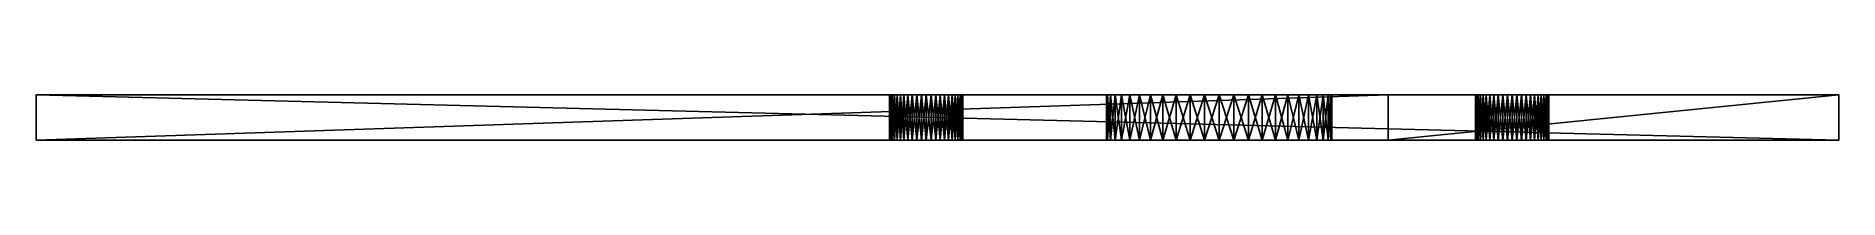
# Model space of a CAD drawing. Header units: millimetres. Extents: x 145 to 305, y 140 to 144.
import ezdxf

# ---------------------------------------------------------------- set-up
doc = ezdxf.new("R2010")
doc.units = ezdxf.units.MM
doc.layers.add('BULKHEAD_RH', color=7, linetype='CONTINUOUS')

msp = doc.modelspace()

# ---------------------------------------------------------------- linework, layer by layer
at = {"layer": 'BULKHEAD_RH'}
for points in [[(145, 144, 90), (305, 144, 6), (145, 144, 6)], [(145, 144, 6), (305, 144, 6), (305, 140, 6)], [(145, 144, 6), (305, 140, 6), (145, 140, 6)], [(265, 144, 90), (145, 144, 90), (145, 140, 90)], [(265, 144, 90), (145, 140, 90), (265, 140, 90)], [(145, 144, 90), (145, 144, 6), (145, 140, 6)], [(145, 144, 90), (145, 140, 6), (145, 140, 90)], [(220.7778, 144, 55.5758), (220.75, 144, 56), (220.75, 140, 56)], [(220.7778, 144, 55.5758), (220.75, 140, 56), (220.7778, 140, 55.5758)], [(220.75, 144, 56), (220.7778, 144, 56.4242), (220.7778, 140, 56.4242)], [(220.75, 144, 56), (220.7778, 140, 56.4242), (220.75, 140, 56)], [(220.8607, 144, 55.1588), (220.7778, 144, 55.5758), (220.7778, 140, 55.5758)], [(220.8607, 144, 55.1588), (220.7778, 140, 55.5758), (220.8607, 140, 55.1588)], [(220.7778, 144, 56.4242), (220.8607, 144, 56.8412), (220.8607, 140, 56.8412)], [(220.7778, 144, 56.4242), (220.8607, 140, 56.8412), (220.7778, 140, 56.4242)], [(220.9974, 144, 54.7563), (220.8607, 144, 55.1588), (220.8607, 140, 55.1588)], [(220.9974, 144, 54.7563), (220.8607, 140, 55.1588), (220.9974, 140, 54.7563)], [(220.8607, 144, 56.8412), (220.9974, 144, 57.2437), (220.9974, 140, 57.2437)], [(220.8607, 144, 56.8412), (220.9974, 140, 57.2437), (220.8607, 140, 56.8412)], [(221.1854, 144, 54.375), (220.9974, 144, 54.7563), (220.9974, 140, 54.7563)], [(221.1854, 144, 54.375), (220.9974, 140, 54.7563), (221.1854, 140, 54.375)], [(220.9974, 144, 57.2437), (221.1854, 144, 57.625), (221.1854, 140, 57.625)], [(220.9974, 144, 57.2437), (221.1854, 140, 57.625), (220.9974, 140, 57.2437)], [(221.4216, 144, 54.0215), (221.1854, 144, 54.375), (221.1854, 140, 54.375)], [(221.4216, 144, 54.0215), (221.1854, 140, 54.375), (221.4216, 140, 54.0215)], [(221.1854, 144, 57.625), (221.4216, 144, 57.9785), (221.4216, 140, 57.9785)], [(221.1854, 144, 57.625), (221.4216, 140, 57.9785), (221.1854, 140, 57.625)], [(221.7019, 144, 53.7019), (221.4216, 144, 54.0215), (221.4216, 140, 54.0215)], [(221.7019, 144, 53.7019), (221.4216, 140, 54.0215), (221.7019, 140, 53.7019)], [(221.4216, 144, 57.9785), (221.7019, 144, 58.2981), (221.7019, 140, 58.2981)], [(221.4216, 144, 57.9785), (221.7019, 140, 58.2981), (221.4216, 140, 57.9785)], [(222.0215, 144, 53.4216), (221.7019, 144, 53.7019), (221.7019, 140, 53.7019)], [(222.0215, 144, 53.4216), (221.7019, 140, 53.7019), (222.0215, 140, 53.4216)], [(221.7019, 144, 58.2981), (222.0215, 144, 58.5784), (222.0215, 140, 58.5784)], [(221.7019, 144, 58.2981), (222.0215, 140, 58.5784), (221.7019, 140, 58.2981)], [(222.375, 144, 53.1854), (222.0215, 144, 53.4216), (222.0215, 140, 53.4216)], [(222.375, 144, 53.1854), (222.0215, 140, 53.4216), (222.375, 140, 53.1854)], [(222.0215, 144, 58.5784), (222.375, 144, 58.8146), (222.375, 140, 58.8146)], [(222.0215, 144, 58.5784), (222.375, 140, 58.8146), (222.0215, 140, 58.5784)], [(222.7563, 144, 52.9974), (222.375, 144, 53.1854), (222.375, 140, 53.1854)], [(222.7563, 144, 52.9974), (222.375, 140, 53.1854), (222.7563, 140, 52.9974)], [(222.375, 144, 58.8146), (222.7563, 144, 59.0026), (222.7563, 140, 59.0026)], [(222.375, 144, 58.8146), (222.7563, 140, 59.0026), (222.375, 140, 58.8146)], [(223.1588, 144, 52.8607), (222.7563, 144, 52.9974), (222.7563, 140, 52.9974)], [(223.1588, 144, 52.8607), (222.7563, 140, 52.9974), (223.1588, 140, 52.8607)], [(222.7563, 144, 59.0026), (223.1588, 144, 59.1393), (223.1588, 140, 59.1393)], [(222.7563, 144, 59.0026), (223.1588, 140, 59.1393), (222.7563, 140, 59.0026)], [(223.5758, 144, 52.7778), (223.1588, 144, 52.8607), (223.1588, 140, 52.8607)], [(223.5758, 144, 52.7778), (223.1588, 140, 52.8607), (223.5758, 140, 52.7778)], [(223.1588, 144, 59.1393), (223.5758, 144, 59.2222), (223.5758, 140, 59.2222)], [(223.1588, 144, 59.1393), (223.5758, 140, 59.2222), (223.1588, 140, 59.1393)], [(224, 144, 52.75), (223.5758, 144, 52.7778), (223.5758, 140, 52.7778)], [(224, 144, 52.75), (223.5758, 140, 52.7778), (224, 140, 52.75)], [(223.5758, 144, 59.2222), (224, 144, 59.25), (224, 140, 59.25)], [(223.5758, 144, 59.2222), (224, 140, 59.25), (223.5758, 140, 59.2222)], [(224.4242, 144, 52.7778), (224, 144, 52.75), (224, 140, 52.75)], [(224.4242, 144, 52.7778), (224, 140, 52.75), (224.4242, 140, 52.7778)], [(224, 144, 59.25), (224.4242, 144, 59.2222), (224.4242, 140, 59.2222)], [(224, 144, 59.25), (224.4242, 140, 59.2222), (224, 140, 59.25)], [(224.8412, 144, 52.8607), (224.4242, 144, 52.7778), (224.4242, 140, 52.7778)], [(224.8412, 144, 52.8607), (224.4242, 140, 52.7778), (224.8412, 140, 52.8607)], [(224.4242, 144, 59.2222), (224.8412, 144, 59.1393), (224.8412, 140, 59.1393)], [(224.4242, 144, 59.2222), (224.8412, 140, 59.1393), (224.4242, 140, 59.2222)], [(225.2437, 144, 52.9974), (224.8412, 144, 52.8607), (224.8412, 140, 52.8607)], [(225.2437, 144, 52.9974), (224.8412, 140, 52.8607), (225.2437, 140, 52.9974)], [(224.8412, 144, 59.1393), (225.2437, 144, 59.0026), (225.2437, 140, 59.0026)], [(224.8412, 144, 59.1393), (225.2437, 140, 59.0026), (224.8412, 140, 59.1393)], [(225.625, 144, 53.1854), (225.2437, 144, 52.9974), (225.2437, 140, 52.9974)], [(225.625, 144, 53.1854), (225.2437, 140, 52.9974), (225.625, 140, 53.1854)], [(225.2437, 144, 59.0026), (225.625, 144, 58.8146), (225.625, 140, 58.8146)], [(225.2437, 144, 59.0026), (225.625, 140, 58.8146), (225.2437, 140, 59.0026)], [(225.9785, 144, 53.4216), (225.625, 144, 53.1854), (225.625, 140, 53.1854)], [(225.9785, 144, 53.4216), (225.625, 140, 53.1854), (225.9785, 140, 53.4216)], [(225.625, 144, 58.8146), (225.9785, 144, 58.5784), (225.9785, 140, 58.5784)], [(225.625, 144, 58.8146), (225.9785, 140, 58.5784), (225.625, 140, 58.8146)], [(226.2981, 144, 53.7019), (225.9785, 144, 53.4216), (225.9785, 140, 53.4216)], [(226.2981, 144, 53.7019), (225.9785, 140, 53.4216), (226.2981, 140, 53.7019)], [(225.9785, 144, 58.5784), (226.2981, 144, 58.2981), (226.2981, 140, 58.2981)], [(225.9785, 144, 58.5784), (226.2981, 140, 58.2981), (225.9785, 140, 58.5784)], [(226.5784, 144, 54.0215), (226.2981, 144, 53.7019), (226.2981, 140, 53.7019)], [(226.5784, 144, 54.0215), (226.2981, 140, 53.7019), (226.5784, 140, 54.0215)], [(226.2981, 144, 58.2981), (226.5784, 144, 57.9785), (226.5784, 140, 57.9785)], [(226.2981, 144, 58.2981), (226.5784, 140, 57.9785), (226.2981, 140, 58.2981)], [(226.8146, 144, 54.375), (226.5784, 144, 54.0215), (226.5784, 140, 54.0215)], [(226.8146, 144, 54.375), (226.5784, 140, 54.0215), (226.8146, 140, 54.375)], [(226.5784, 144, 57.9785), (226.8146, 144, 57.625), (226.8146, 140, 57.625)], [(226.5784, 144, 57.9785), (226.8146, 140, 57.625), (226.5784, 140, 57.9785)], [(227.0026, 144, 54.7563), (226.8146, 144, 54.375), (226.8146, 140, 54.375)], [(227.0026, 144, 54.7563), (226.8146, 140, 54.375), (227.0026, 140, 54.7563)], [(226.8146, 144, 57.625), (227.0026, 144, 57.2437), (227.0026, 140, 57.2437)], [(226.8146, 144, 57.625), (227.0026, 140, 57.2437), (226.8146, 140, 57.625)], [(227.1393, 144, 55.1588), (227.0026, 144, 54.7563), (227.0026, 140, 54.7563)], [(227.1393, 144, 55.1588), (227.0026, 140, 54.7563), (227.1393, 140, 55.1588)], [(227.0026, 144, 57.2437), (227.1393, 144, 56.8412), (227.1393, 140, 56.8412)], [(227.0026, 144, 57.2437), (227.1393, 140, 56.8412), (227.0026, 140, 57.2437)], [(227.2222, 144, 55.5758), (227.1393, 144, 55.1588), (227.1393, 140, 55.1588)], [(227.2222, 144, 55.5758), (227.1393, 140, 55.1588), (227.2222, 140, 55.5758)], [(227.1393, 144, 56.8412), (227.2222, 144, 56.4242), (227.2222, 140, 56.4242)], [(227.1393, 144, 56.8412), (227.2222, 140, 56.4242), (227.1393, 140, 56.8412)], [(227.2222, 144, 56.4242), (227.25, 144, 56), (227.25, 140, 56)], [(227.2222, 144, 56.4242), (227.25, 140, 56), (227.2222, 140, 56.4242)], [(227.25, 144, 56), (227.2222, 144, 55.5758), (227.2222, 140, 55.5758)], [(227.25, 144, 56), (227.2222, 140, 55.5758), (227.25, 140, 56)], [(240.0856, 144, 54.6947), (240, 144, 56), (240, 140, 56)], [(240.0856, 144, 54.6947), (240, 140, 56), (240.0856, 140, 54.6947)], [(240, 144, 56), (240.0856, 144, 57.3053), (240.0856, 140, 57.3053)], [(240, 144, 56), (240.0856, 140, 57.3053), (240, 140, 56)], [(240.3407, 144, 53.4118), (240.0856, 144, 54.6947), (240.0856, 140, 54.6947)], [(240.3407, 144, 53.4118), (240.0856, 140, 54.6947), (240.3407, 140, 53.4118)], [(240.0856, 144, 57.3053), (240.3407, 144, 58.5882), (240.3407, 140, 58.5882)], [(240.0856, 144, 57.3053), (240.3407, 140, 58.5882), (240.0856, 140, 57.3053)], [(240.7612, 144, 52.1732), (240.3407, 144, 53.4118), (240.3407, 140, 53.4118)], [(240.7612, 144, 52.1732), (240.3407, 140, 53.4118), (240.7612, 140, 52.1732)], [(240.3407, 144, 58.5882), (240.7612, 144, 59.8268), (240.7612, 140, 59.8268)], [(240.3407, 144, 58.5882), (240.7612, 140, 59.8268), (240.3407, 140, 58.5882)], [(241.3398, 144, 51), (240.7612, 144, 52.1732), (240.7612, 140, 52.1732)], [(241.3398, 144, 51), (240.7612, 140, 52.1732), (241.3398, 140, 51)], [(240.7612, 144, 59.8268), (241.3398, 144, 61), (241.3398, 140, 61)], [(240.7612, 144, 59.8268), (241.3398, 140, 61), (240.7612, 140, 59.8268)], [(242.0665, 144, 49.9124), (241.3398, 144, 51), (241.3398, 140, 51)], [(242.0665, 144, 49.9124), (241.3398, 140, 51), (242.0665, 140, 49.9124)], [(241.3398, 144, 61), (242.0665, 144, 62.0876), (242.0665, 140, 62.0876)], [(241.3398, 144, 61), (242.0665, 140, 62.0876), (241.3398, 140, 61)], [(242.9289, 144, 48.9289), (242.0665, 144, 49.9124), (242.0665, 140, 49.9124)], [(242.9289, 144, 48.9289), (242.0665, 140, 49.9124), (242.9289, 140, 48.9289)], [(242.0665, 144, 62.0876), (242.9289, 144, 63.0711), (242.9289, 140, 63.0711)], [(242.0665, 144, 62.0876), (242.9289, 140, 63.0711), (242.0665, 140, 62.0876)], [(243.9124, 144, 48.0665), (242.9289, 144, 48.9289), (242.9289, 140, 48.9289)], [(243.9124, 144, 48.0665), (242.9289, 140, 48.9289), (243.9124, 140, 48.0665)], [(242.9289, 144, 63.0711), (243.9124, 144, 63.9335), (243.9124, 140, 63.9335)], [(242.9289, 144, 63.0711), (243.9124, 140, 63.9335), (242.9289, 140, 63.0711)], [(245, 144, 47.3397), (243.9124, 144, 48.0665), (243.9124, 140, 48.0665)], [(245, 144, 47.3397), (243.9124, 140, 48.0665), (245, 140, 47.3397)], [(243.9124, 144, 63.9335), (245, 144, 64.6603), (245, 140, 64.6603)], [(243.9124, 144, 63.9335), (245, 140, 64.6603), (243.9124, 140, 63.9335)], [(246.1732, 144, 46.7612), (245, 144, 47.3397), (245, 140, 47.3397)], [(246.1732, 144, 46.7612), (245, 140, 47.3397), (246.1732, 140, 46.7612)], [(245, 144, 64.6603), (246.1732, 144, 65.2388), (246.1732, 140, 65.2388)], [(245, 144, 64.6603), (246.1732, 140, 65.2388), (245, 140, 64.6603)], [(247.4118, 144, 46.3407), (246.1732, 144, 46.7612), (246.1732, 140, 46.7612)], [(247.4118, 144, 46.3407), (246.1732, 140, 46.7612), (247.4118, 140, 46.3407)], [(246.1732, 144, 65.2388), (247.4118, 144, 65.6593), (247.4118, 140, 65.6593)], [(246.1732, 144, 65.2388), (247.4118, 140, 65.6593), (246.1732, 140, 65.2388)], [(248.6947, 144, 46.0856), (247.4118, 144, 46.3407), (247.4118, 140, 46.3407)], [(248.6947, 144, 46.0856), (247.4118, 140, 46.3407), (248.6947, 140, 46.0856)], [(247.4118, 144, 65.6593), (248.6947, 144, 65.9145), (248.6947, 140, 65.9145)], [(247.4118, 144, 65.6593), (248.6947, 140, 65.9145), (247.4118, 140, 65.6593)], [(250, 144, 46), (248.6947, 144, 46.0856), (248.6947, 140, 46.0856)], [(250, 144, 46), (248.6947, 140, 46.0856), (250, 140, 46)], [(248.6947, 144, 65.9145), (250, 144, 66), (250, 140, 66)], [(248.6947, 144, 65.9145), (250, 140, 66), (248.6947, 140, 65.9145)], [(251.3053, 144, 46.0856), (250, 144, 46), (250, 140, 46)], [(251.3053, 144, 46.0856), (250, 140, 46), (251.3053, 140, 46.0856)], [(250, 144, 66), (251.3053, 144, 65.9145), (251.3053, 140, 65.9145)], [(250, 144, 66), (251.3053, 140, 65.9145), (250, 140, 66)], [(252.5882, 144, 46.3407), (251.3053, 144, 46.0856), (251.3053, 140, 46.0856)], [(252.5882, 144, 46.3407), (251.3053, 140, 46.0856), (252.5882, 140, 46.3407)], [(251.3053, 144, 65.9145), (252.5882, 144, 65.6593), (252.5882, 140, 65.6593)], [(251.3053, 144, 65.9145), (252.5882, 140, 65.6593), (251.3053, 140, 65.9145)], [(253.8268, 144, 46.7612), (252.5882, 144, 46.3407), (252.5882, 140, 46.3407)], [(253.8268, 144, 46.7612), (252.5882, 140, 46.3407), (253.8268, 140, 46.7612)], [(252.5882, 144, 65.6593), (253.8268, 144, 65.2388), (253.8268, 140, 65.2388)], [(252.5882, 144, 65.6593), (253.8268, 140, 65.2388), (252.5882, 140, 65.6593)], [(255, 144, 47.3397), (253.8268, 144, 46.7612), (253.8268, 140, 46.7612)], [(255, 144, 47.3397), (253.8268, 140, 46.7612), (255, 140, 47.3397)], [(253.8268, 144, 65.2388), (255, 144, 64.6603), (255, 140, 64.6603)], [(253.8268, 144, 65.2388), (255, 140, 64.6603), (253.8268, 140, 65.2388)], [(256.0876, 144, 48.0665), (255, 144, 47.3397), (255, 140, 47.3397)], [(256.0876, 144, 48.0665), (255, 140, 47.3397), (256.0876, 140, 48.0665)], [(255, 144, 64.6603), (256.0876, 144, 63.9335), (256.0876, 140, 63.9335)], [(255, 144, 64.6603), (256.0876, 140, 63.9335), (255, 140, 64.6603)], [(257.0711, 144, 48.9289), (256.0876, 144, 48.0665), (256.0876, 140, 48.0665)], [(257.0711, 144, 48.9289), (256.0876, 140, 48.0665), (257.0711, 140, 48.9289)], [(256.0876, 144, 63.9335), (257.0711, 144, 63.0711), (257.0711, 140, 63.0711)], [(256.0876, 144, 63.9335), (257.0711, 140, 63.0711), (256.0876, 140, 63.9335)], [(257.9335, 144, 49.9124), (257.0711, 144, 48.9289), (257.0711, 140, 48.9289)], [(257.9335, 144, 49.9124), (257.0711, 140, 48.9289), (257.9335, 140, 49.9124)], [(257.0711, 144, 63.0711), (257.9335, 144, 62.0876), (257.9335, 140, 62.0876)], [(257.0711, 144, 63.0711), (257.9335, 140, 62.0876), (257.0711, 140, 63.0711)], [(258.6602, 144, 51), (257.9335, 144, 49.9124), (257.9335, 140, 49.9124)], [(258.6602, 144, 51), (257.9335, 140, 49.9124), (258.6602, 140, 51)], [(257.9335, 144, 62.0876), (258.6602, 144, 61), (258.6602, 140, 61)], [(257.9335, 144, 62.0876), (258.6602, 140, 61), (257.9335, 140, 62.0876)], [(259.2388, 144, 52.1732), (258.6602, 144, 51), (258.6602, 140, 51)], [(259.2388, 144, 52.1732), (258.6602, 140, 51), (259.2388, 140, 52.1732)], [(258.6602, 144, 61), (259.2388, 144, 59.8268), (259.2388, 140, 59.8268)], [(258.6602, 144, 61), (259.2388, 140, 59.8268), (258.6602, 140, 61)], [(259.6593, 144, 53.4118), (259.2388, 144, 52.1732), (259.2388, 140, 52.1732)], [(259.6593, 144, 53.4118), (259.2388, 140, 52.1732), (259.6593, 140, 53.4118)], [(259.2388, 144, 59.8268), (259.6593, 144, 58.5882), (259.6593, 140, 58.5882)], [(259.2388, 144, 59.8268), (259.6593, 140, 58.5882), (259.2388, 140, 59.8268)], [(259.9145, 144, 54.6947), (259.6593, 144, 53.4118), (259.6593, 140, 53.4118)], [(259.9145, 144, 54.6947), (259.6593, 140, 53.4118), (259.9145, 140, 54.6947)], [(259.6593, 144, 58.5882), (259.9145, 144, 57.3053), (259.9145, 140, 57.3053)], [(259.6593, 144, 58.5882), (259.9145, 140, 57.3053), (259.6593, 140, 58.5882)], [(259.9145, 144, 57.3053), (260, 144, 56), (260, 140, 56)], [(259.9145, 144, 57.3053), (260, 140, 56), (259.9145, 140, 57.3053)], [(260, 144, 56), (259.9145, 144, 54.6947), (259.9145, 140, 54.6947)], [(260, 144, 56), (259.9145, 140, 54.6947), (260, 140, 56)], [(305, 144, 21), (265, 144, 90), (265, 140, 90)], [(305, 144, 21), (265, 140, 90), (305, 140, 21)], [(272.7778, 144, 55.5758), (272.75, 144, 56), (272.75, 140, 56)], [(272.7778, 144, 55.5758), (272.75, 140, 56), (272.7778, 140, 55.5758)], [(272.75, 144, 56), (272.7778, 144, 56.4242), (272.7778, 140, 56.4242)], [(272.75, 144, 56), (272.7778, 140, 56.4242), (272.75, 140, 56)], [(272.8607, 144, 55.1588), (272.7778, 144, 55.5758), (272.7778, 140, 55.5758)], [(272.8607, 144, 55.1588), (272.7778, 140, 55.5758), (272.8607, 140, 55.1588)], [(272.7778, 144, 56.4242), (272.8607, 144, 56.8412), (272.8607, 140, 56.8412)], [(272.7778, 144, 56.4242), (272.8607, 140, 56.8412), (272.7778, 140, 56.4242)], [(272.9974, 144, 54.7563), (272.8607, 144, 55.1588), (272.8607, 140, 55.1588)], [(272.9974, 144, 54.7563), (272.8607, 140, 55.1588), (272.9974, 140, 54.7563)], [(272.8607, 144, 56.8412), (272.9974, 144, 57.2437), (272.9974, 140, 57.2437)], [(272.8607, 144, 56.8412), (272.9974, 140, 57.2437), (272.8607, 140, 56.8412)], [(273.1854, 144, 54.375), (272.9974, 144, 54.7563), (272.9974, 140, 54.7563)], [(273.1854, 144, 54.375), (272.9974, 140, 54.7563), (273.1854, 140, 54.375)], [(272.9974, 144, 57.2437), (273.1854, 144, 57.625), (273.1854, 140, 57.625)], [(272.9974, 144, 57.2437), (273.1854, 140, 57.625), (272.9974, 140, 57.2437)], [(273.4216, 144, 54.0215), (273.1854, 144, 54.375), (273.1854, 140, 54.375)], [(273.4216, 144, 54.0215), (273.1854, 140, 54.375), (273.4216, 140, 54.0215)], [(273.1854, 144, 57.625), (273.4216, 144, 57.9785), (273.4216, 140, 57.9785)], [(273.1854, 144, 57.625), (273.4216, 140, 57.9785), (273.1854, 140, 57.625)], [(273.7019, 144, 53.7019), (273.4216, 144, 54.0215), (273.4216, 140, 54.0215)], [(273.7019, 144, 53.7019), (273.4216, 140, 54.0215), (273.7019, 140, 53.7019)], [(273.4216, 144, 57.9785), (273.7019, 144, 58.2981), (273.7019, 140, 58.2981)], [(273.4216, 144, 57.9785), (273.7019, 140, 58.2981), (273.4216, 140, 57.9785)], [(274.0215, 144, 53.4216), (273.7019, 144, 53.7019), (273.7019, 140, 53.7019)], [(274.0215, 144, 53.4216), (273.7019, 140, 53.7019), (274.0215, 140, 53.4216)], [(273.7019, 144, 58.2981), (274.0215, 144, 58.5784), (274.0215, 140, 58.5784)], [(273.7019, 144, 58.2981), (274.0215, 140, 58.5784), (273.7019, 140, 58.2981)], [(274.375, 144, 53.1854), (274.0215, 144, 53.4216), (274.0215, 140, 53.4216)], [(274.375, 144, 53.1854), (274.0215, 140, 53.4216), (274.375, 140, 53.1854)], [(274.0215, 144, 58.5784), (274.375, 144, 58.8146), (274.375, 140, 58.8146)], [(274.0215, 144, 58.5784), (274.375, 140, 58.8146), (274.0215, 140, 58.5784)], [(274.7563, 144, 52.9974), (274.375, 144, 53.1854), (274.375, 140, 53.1854)], [(274.7563, 144, 52.9974), (274.375, 140, 53.1854), (274.7563, 140, 52.9974)], [(274.375, 144, 58.8146), (274.7563, 144, 59.0026), (274.7563, 140, 59.0026)], [(274.375, 144, 58.8146), (274.7563, 140, 59.0026), (274.375, 140, 58.8146)], [(275.1588, 144, 52.8607), (274.7563, 144, 52.9974), (274.7563, 140, 52.9974)], [(275.1588, 144, 52.8607), (274.7563, 140, 52.9974), (275.1588, 140, 52.8607)], [(274.7563, 144, 59.0026), (275.1588, 144, 59.1393), (275.1588, 140, 59.1393)], [(274.7563, 144, 59.0026), (275.1588, 140, 59.1393), (274.7563, 140, 59.0026)], [(275.5758, 144, 52.7778), (275.1588, 144, 52.8607), (275.1588, 140, 52.8607)], [(275.5758, 144, 52.7778), (275.1588, 140, 52.8607), (275.5758, 140, 52.7778)], [(275.1588, 144, 59.1393), (275.5758, 144, 59.2222), (275.5758, 140, 59.2222)], [(275.1588, 144, 59.1393), (275.5758, 140, 59.2222), (275.1588, 140, 59.1393)], [(276, 144, 52.75), (275.5758, 144, 52.7778), (275.5758, 140, 52.7778)], [(276, 144, 52.75), (275.5758, 140, 52.7778), (276, 140, 52.75)], [(275.5758, 144, 59.2222), (276, 144, 59.25), (276, 140, 59.25)], [(275.5758, 144, 59.2222), (276, 140, 59.25), (275.5758, 140, 59.2222)], [(276.4242, 144, 52.7778), (276, 144, 52.75), (276, 140, 52.75)], [(276.4242, 144, 52.7778), (276, 140, 52.75), (276.4242, 140, 52.7778)], [(276, 144, 59.25), (276.4242, 144, 59.2222), (276.4242, 140, 59.2222)], [(276, 144, 59.25), (276.4242, 140, 59.2222), (276, 140, 59.25)], [(276.8412, 144, 52.8607), (276.4242, 144, 52.7778), (276.4242, 140, 52.7778)], [(276.8412, 144, 52.8607), (276.4242, 140, 52.7778), (276.8412, 140, 52.8607)], [(276.4242, 144, 59.2222), (276.8412, 144, 59.1393), (276.8412, 140, 59.1393)], [(276.4242, 144, 59.2222), (276.8412, 140, 59.1393), (276.4242, 140, 59.2222)], [(277.2437, 144, 52.9974), (276.8412, 144, 52.8607), (276.8412, 140, 52.8607)], [(277.2437, 144, 52.9974), (276.8412, 140, 52.8607), (277.2437, 140, 52.9974)], [(276.8412, 144, 59.1393), (277.2437, 144, 59.0026), (277.2437, 140, 59.0026)], [(276.8412, 144, 59.1393), (277.2437, 140, 59.0026), (276.8412, 140, 59.1393)], [(277.625, 144, 53.1854), (277.2437, 144, 52.9974), (277.2437, 140, 52.9974)], [(277.625, 144, 53.1854), (277.2437, 140, 52.9974), (277.625, 140, 53.1854)], [(277.2437, 144, 59.0026), (277.625, 144, 58.8146), (277.625, 140, 58.8146)], [(277.2437, 144, 59.0026), (277.625, 140, 58.8146), (277.2437, 140, 59.0026)], [(277.9785, 144, 53.4216), (277.625, 144, 53.1854), (277.625, 140, 53.1854)], [(277.9785, 144, 53.4216), (277.625, 140, 53.1854), (277.9785, 140, 53.4216)], [(277.625, 144, 58.8146), (277.9785, 144, 58.5784), (277.9785, 140, 58.5784)], [(277.625, 144, 58.8146), (277.9785, 140, 58.5784), (277.625, 140, 58.8146)], [(278.2981, 144, 53.7019), (277.9785, 144, 53.4216), (277.9785, 140, 53.4216)], [(278.2981, 144, 53.7019), (277.9785, 140, 53.4216), (278.2981, 140, 53.7019)], [(277.9785, 144, 58.5784), (278.2981, 144, 58.2981), (278.2981, 140, 58.2981)], [(277.9785, 144, 58.5784), (278.2981, 140, 58.2981), (277.9785, 140, 58.5784)], [(278.5784, 144, 54.0215), (278.2981, 144, 53.7019), (278.2981, 140, 53.7019)], [(278.5784, 144, 54.0215), (278.2981, 140, 53.7019), (278.5784, 140, 54.0215)], [(278.2981, 144, 58.2981), (278.5784, 144, 57.9785), (278.5784, 140, 57.9785)], [(278.2981, 144, 58.2981), (278.5784, 140, 57.9785), (278.2981, 140, 58.2981)], [(278.8146, 144, 54.375), (278.5784, 144, 54.0215), (278.5784, 140, 54.0215)], [(278.8146, 144, 54.375), (278.5784, 140, 54.0215), (278.8146, 140, 54.375)], [(278.5784, 144, 57.9785), (278.8146, 144, 57.625), (278.8146, 140, 57.625)], [(278.5784, 144, 57.9785), (278.8146, 140, 57.625), (278.5784, 140, 57.9785)], [(279.0026, 144, 54.7563), (278.8146, 144, 54.375), (278.8146, 140, 54.375)], [(279.0026, 144, 54.7563), (278.8146, 140, 54.375), (279.0026, 140, 54.7563)], [(278.8146, 144, 57.625), (279.0026, 144, 57.2437), (279.0026, 140, 57.2437)], [(278.8146, 144, 57.625), (279.0026, 140, 57.2437), (278.8146, 140, 57.625)], [(279.1393, 144, 55.1588), (279.0026, 144, 54.7563), (279.0026, 140, 54.7563)], [(279.1393, 144, 55.1588), (279.0026, 140, 54.7563), (279.1393, 140, 55.1588)], [(279.0026, 144, 57.2437), (279.1393, 144, 56.8412), (279.1393, 140, 56.8412)], [(279.0026, 144, 57.2437), (279.1393, 140, 56.8412), (279.0026, 140, 57.2437)], [(279.2222, 144, 55.5758), (279.1393, 144, 55.1588), (279.1393, 140, 55.1588)], [(279.2222, 144, 55.5758), (279.1393, 140, 55.1588), (279.2222, 140, 55.5758)], [(279.1393, 144, 56.8412), (279.2222, 144, 56.4242), (279.2222, 140, 56.4242)], [(279.1393, 144, 56.8412), (279.2222, 140, 56.4242), (279.1393, 140, 56.8412)], [(279.2222, 144, 56.4242), (279.25, 144, 56), (279.25, 140, 56)], [(279.2222, 144, 56.4242), (279.25, 140, 56), (279.2222, 140, 56.4242)], [(279.25, 144, 56), (279.2222, 144, 55.5758), (279.2222, 140, 55.5758)], [(279.25, 144, 56), (279.2222, 140, 55.5758), (279.25, 140, 56)], [(305, 144, 6), (305, 144, 21), (305, 140, 21)], [(305, 144, 6), (305, 140, 21), (305, 140, 6)], [(145, 140, 90), (145, 140, 6), (305, 140, 6)]]:
    msp.add_3dface(points, dxfattribs=at)

doc.saveas('drawing.dxf')
